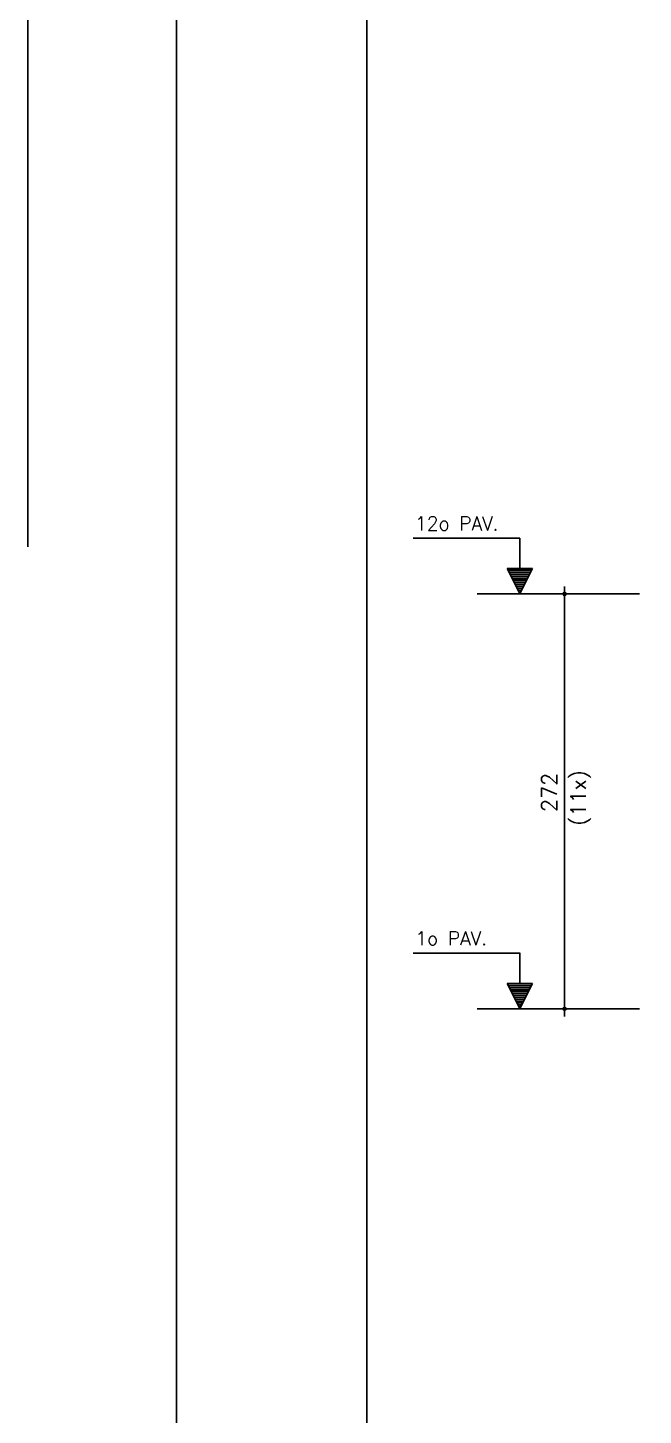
# Model space of a CAD drawing. Extents: x -2 to 121, y -2 to 61.
# Drawn here: x -1.95 to 6.12, y 24.56 to 42.75 of the extents above; entities that cross this region are included whole.
import ezdxf

# ---------------------------------------------------------------- set-up
doc = ezdxf.new("R2010")
doc.units = 0
doc.header["$MEASUREMENT"] = 0
doc.linetypes.add('HIDDEN', pattern=[0.375, 0.25, -0.125])
doc.layers.get('Defpoints').update_dxf_attribs({"linetype": 'CONTINUOUS'})
for name, color, linetype in [('ARQ_FOLHA', 7, 'CONTINUOUS'), ('PENA_01', 1, 'CONTINUOUS'), ('PENA_02', 2, 'CONTINUOUS'), ('PENA_03', 3, 'CONTINUOUS')]:
    doc.layers.add(name, color=color, linetype=linetype)
doc.styles.get("Standard").update_dxf_attribs({"font": 'ROMANS.SHX'})

msp = doc.modelspace()

# ---------------------------------------------------------------- linework, layer by layer
at = {"layer": 'ARQ_FOLHA', "color": 1}
for points in [[(0, -0.003745), (118.9, -0.003745), (118.9, 59.396255), (0, 59.396255)], [(2.5, 0.996255), (117.9, 0.996255), (117.9, 58.396255), (2.5, 58.396255)]]:
    msp.add_lwpolyline(points, close=True, dxfattribs=at)
at = {"layer": 'Defpoints', "color": 8, "linetype": 'HIDDEN', "ltscale": 100}
msp.add_lwpolyline([(-1.95, 60.946255), (-1.95, -1.553745), (120.85, -1.553745), (120.85, 60.946255)], close=True, dxfattribs=at)
at = {"layer": 'PENA_01', "linetype": 'Continuous'}
for p, q in [((3.94505, 35.328397), (6.075914, 35.328397)), ((3.94505, 29.888397), (6.075914, 29.888397))]:
    msp.add_line(p, q, dxfattribs=at)
at = {"layer": 'PENA_02', "linetype": 'Continuous'}
for centre, radius in [((5.091196, 35.328397), 0.02), ((5.091196, 35.328397), 0.01), ((5.091196, 29.888397), 0.02), ((5.091196, 29.888397), 0.01)]:
    msp.add_circle(centre, radius, dxfattribs=at)
at = {"layer": 'PENA_03', "linetype": 'Continuous'}
for p, q in [((4.504049, 36.060263), (3.104049, 36.060263)), ((4.504049, 35.660263), (4.504049, 36.060263)), ((4.505449, 35.660263), (4.505449, 36.061663)), ((4.504749, 35.328397), (4.338816, 35.660263)), ((4.338816, 35.660263), (4.504049, 35.660263)), ((4.670681, 35.660263), (4.504749, 35.328397)), ((4.505449, 35.660263), (4.670681, 35.660263)), ((4.504749, 35.33152), (4.341072, 35.658872)), ((4.668425, 35.658872), (4.341072, 35.658872)), ((4.657917, 35.634735), (4.351579, 35.634735)), ((4.645153, 35.609207), (4.364344, 35.609207)), ((4.632389, 35.583679), (4.377108, 35.583679)), ((4.619625, 35.558151), (4.389872, 35.558151)), ((4.606861, 35.532622), (4.402636, 35.532622)), ((4.594097, 35.507094), (4.4154, 35.507094)), ((4.581333, 35.481566), (4.428164, 35.481566)), ((4.668425, 35.658873), (4.504749, 35.331519)), ((4.568569, 35.456038), (4.440928, 35.456038)), ((4.555805, 35.43051), (4.453692, 35.43051)), ((4.543041, 35.404982), (4.466456, 35.404982)), ((4.530277, 35.379453), (4.47922, 35.379453)), ((4.517513, 35.353925), (4.491985, 35.353925)), ((5.091196, 29.787865), (5.091196, 35.428397)), ((4.504049, 30.620263), (3.104049, 30.620263)), ((4.504049, 30.220263), (4.504049, 30.620263)), ((4.505449, 30.220263), (4.505449, 30.621663)), ((4.504749, 29.888397), (4.338816, 30.220263)), ((4.338816, 30.220263), (4.504049, 30.220263)), ((4.504749, 29.89152), (4.341072, 30.218872)), ((4.668425, 30.218872), (4.341072, 30.218872)), ((4.670681, 30.220263), (4.504749, 29.888397)), ((4.668425, 30.218873), (4.504749, 29.891519)), ((4.505449, 30.220263), (4.670681, 30.220263)), ((4.657917, 30.194735), (4.351579, 30.194735)), ((4.645153, 30.169207), (4.364344, 30.169207)), ((4.632389, 30.143679), (4.377108, 30.143679)), ((4.619625, 30.118151), (4.389872, 30.118151)), ((4.606861, 30.092622), (4.402636, 30.092622)), ((4.594097, 30.067094), (4.4154, 30.067094)), ((4.581333, 30.041566), (4.428164, 30.041566)), ((4.568569, 30.016038), (4.440928, 30.016038)), ((4.555805, 29.99051), (4.453692, 29.99051)), ((4.543041, 29.964982), (4.466456, 29.964982)), ((4.530277, 29.939453), (4.47922, 29.939453)), ((4.517513, 29.913925), (4.491985, 29.913925))]:
    msp.add_line(p, q, dxfattribs=at)

# ---------------------------------------------------------------- texts
for s, p in [('12o PAV.', (3.129755, 36.162136)), ('1o PAV.', (3.13432, 30.722136))]:
    msp.add_text(s, height=0.18, dxfattribs=at).set_placement(p)
for s, p in [('272', (4.988891, 32.469795)), ('(11x)', (5.370652, 32.289624))]:
    msp.add_text(s, height=0.2, rotation=90, dxfattribs=at).set_placement(p)

doc.saveas('drawing.dxf')
